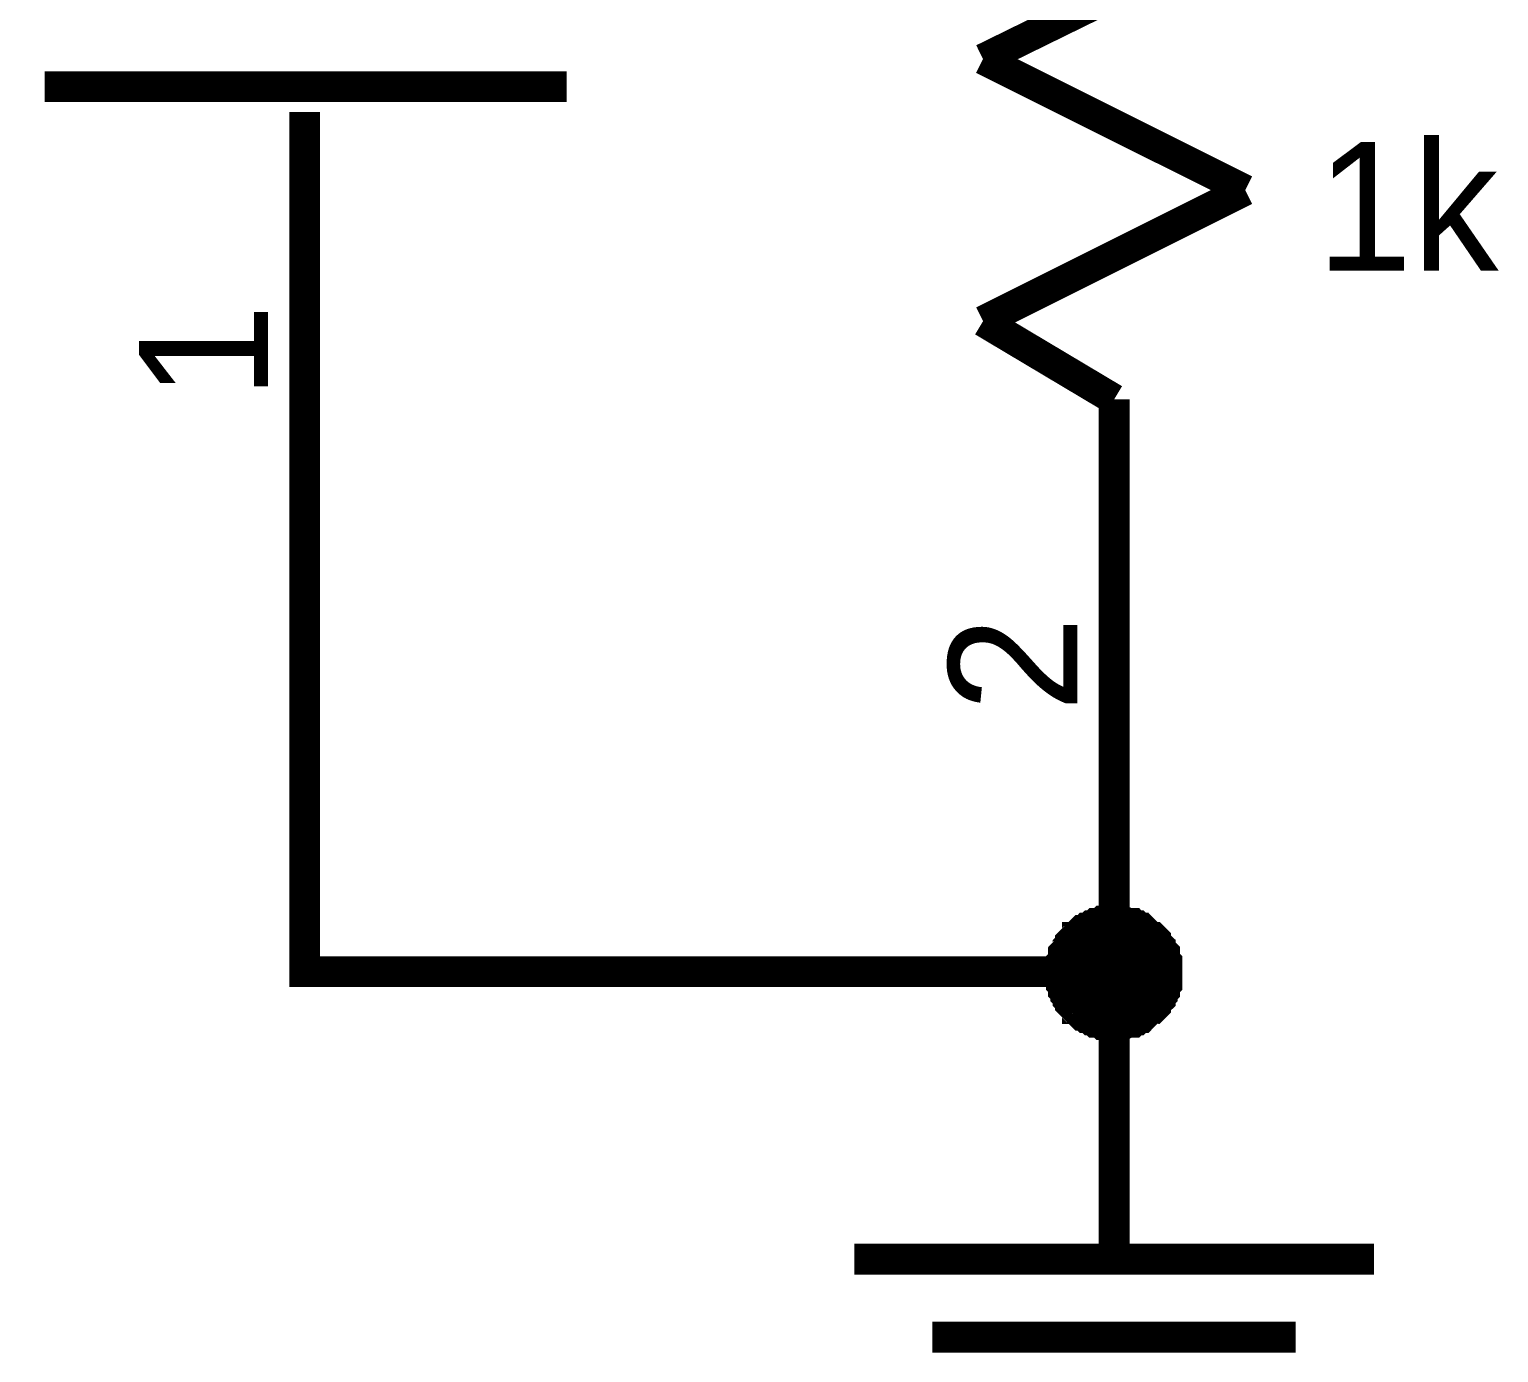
# Model space of a CAD drawing. Header units: millimetres. Extents: x 0 to 800, y 0 to 567.
# Drawn here: x 526.66 to 540.97, y 381.35 to 394.24 of the extents above; entities that cross this region are included whole.
import ezdxf

# ---------------------------------------------------------------- set-up
doc = ezdxf.new("R2010")
doc.units = ezdxf.units.MM
doc.layers.add('Sheet', color=255, linetype='Continuous')

msp = doc.modelspace()

# ---------------------------------------------------------------- linework, layer by layer
at = {"layer": 'Sheet'}
for points, const_width in [([(535.946, 393.95), (538.5, 395.204)], 0.3), ([(538.5, 392.673), (535.946, 393.95)], 0.3), ([(531.892, 393.681), (526.807, 393.681)], 0.3), ([(529.338, 393.434), (529.338, 391.911)], 0.3), ([(529.338, 393.434), (529.338, 393.188)], 0.3), ([(535.946, 391.396), (538.5, 392.673)], 0.3), ([(529.338, 391.911), (529.338, 385.057), (537.223, 385.057)], 0.3), ([(537.223, 390.634), (535.946, 391.396)], 0.3), ([(537.223, 390.634), (537.223, 385.55)], 0.3), ([(537.223, 390.634), (537.223, 389.873)], 0.3), ([(536.708, 385.057), (536.708, 385.08), (536.708, 385.102), (536.708, 385.124), (536.708, 385.147), (536.73, 385.169), (536.73, 385.192), (536.73, 385.236), (536.752, 385.259), (536.752, 385.259), (536.775, 385.281), (536.775, 385.304), (536.797, 385.326), (536.797, 385.348), (536.82, 385.371), (536.842, 385.393), (536.864, 385.393), (536.864, 385.416), (536.887, 385.438), (536.909, 385.46), (536.932, 385.46), (536.954, 385.483), (536.976, 385.483), (536.999, 385.505), (537.021, 385.505), (537.044, 385.528), (537.066, 385.528), (537.088, 385.528), (537.111, 385.55), (537.133, 385.55), (537.178, 385.55), (537.2, 385.55), (537.223, 385.55)], 0.3), ([(536.708, 385.057), (536.708, 385.08), (536.708, 385.102), (536.708, 385.124), (536.708, 385.147), (536.73, 385.169), (536.73, 385.192), (536.73, 385.236), (536.752, 385.259), (536.752, 385.259), (536.775, 385.281), (536.775, 385.304), (536.797, 385.326), (536.797, 385.348), (536.82, 385.371), (536.842, 385.393), (536.864, 385.393), (536.864, 385.416), (536.887, 385.438), (536.909, 385.46), (536.932, 385.46), (536.954, 385.483), (536.976, 385.483), (536.999, 385.505), (537.021, 385.505), (537.044, 385.528), (537.066, 385.528), (537.088, 385.528), (537.111, 385.55), (537.133, 385.55), (537.178, 385.55), (537.2, 385.55), (537.223, 385.55)], 0.3), ([(536.708, 385.057), (536.708, 385.08), (536.708, 385.102), (536.708, 385.124), (536.708, 385.147), (536.73, 385.169), (536.73, 385.192), (536.73, 385.236), (536.752, 385.259), (536.752, 385.259), (536.775, 385.281), (536.775, 385.304), (536.797, 385.326), (536.797, 385.348), (536.82, 385.371), (536.842, 385.393), (536.864, 385.393), (536.864, 385.416), (536.887, 385.438), (536.909, 385.46), (536.932, 385.46), (536.954, 385.483), (536.976, 385.483), (536.999, 385.505), (537.021, 385.505), (537.044, 385.528), (537.066, 385.528), (537.088, 385.528), (537.111, 385.55), (537.133, 385.55), (537.178, 385.55), (537.2, 385.55), (537.223, 385.55)], 0.3), ([(536.708, 385.057), (536.708, 385.08), (536.708, 385.102), (536.708, 385.124), (536.708, 385.147), (536.73, 385.169), (536.73, 385.192), (536.73, 385.236), (536.752, 385.259), (536.752, 385.259), (536.775, 385.281), (536.775, 385.304), (536.797, 385.326), (536.797, 385.348), (536.82, 385.371), (536.842, 385.393), (536.864, 385.393), (536.864, 385.416), (536.887, 385.438), (536.909, 385.46), (536.932, 385.46), (536.954, 385.483), (536.976, 385.483), (536.999, 385.505), (537.021, 385.505), (537.044, 385.528), (537.066, 385.528), (537.088, 385.528), (537.111, 385.55), (537.133, 385.55), (537.178, 385.55), (537.2, 385.55), (537.223, 385.55)], 0.3), ([(537.223, 385.55), (537.223, 385.057), (537.223, 384.788)], 0.3), ([(537.223, 385.55), (537.223, 385.55)], 0.3), ([(537.223, 385.55), (537.245, 385.55), (537.268, 385.55), (537.29, 385.55), (537.312, 385.55), (537.357, 385.528), (537.38, 385.528), (537.402, 385.528), (537.424, 385.505), (537.447, 385.505), (537.469, 385.483), (537.492, 385.483), (537.514, 385.46), (537.514, 385.46), (537.536, 385.438), (537.559, 385.416), (537.581, 385.393), (537.604, 385.393), (537.626, 385.371), (537.626, 385.348), (537.648, 385.326), (537.671, 385.304), (537.671, 385.281), (537.693, 385.259), (537.693, 385.259), (537.716, 385.236), (537.716, 385.192), (537.716, 385.169), (537.738, 385.147), (537.738, 385.124), (537.738, 385.102), (537.738, 385.08), (537.738, 385.057)], 0.3), ([(537.223, 385.55), (537.223, 385.55)], 0.3), ([(537.223, 385.55), (537.245, 385.55), (537.268, 385.55), (537.29, 385.55), (537.312, 385.55), (537.357, 385.528), (537.38, 385.528), (537.402, 385.528), (537.424, 385.505), (537.447, 385.505), (537.469, 385.483), (537.492, 385.483), (537.514, 385.46), (537.514, 385.46), (537.536, 385.438), (537.559, 385.416), (537.581, 385.393), (537.604, 385.393), (537.626, 385.371), (537.626, 385.348), (537.648, 385.326), (537.671, 385.304), (537.671, 385.281), (537.693, 385.259), (537.693, 385.259), (537.716, 385.236), (537.716, 385.192), (537.716, 385.169), (537.738, 385.147), (537.738, 385.124), (537.738, 385.102), (537.738, 385.08), (537.738, 385.057)], 0.3), ([(537.223, 385.55), (537.223, 385.55)], 0.3), ([(537.223, 385.55), (537.245, 385.55), (537.268, 385.55), (537.29, 385.55), (537.312, 385.55), (537.357, 385.528), (537.38, 385.528), (537.402, 385.528), (537.424, 385.505), (537.447, 385.505), (537.469, 385.483), (537.492, 385.483), (537.514, 385.46), (537.514, 385.46), (537.536, 385.438), (537.559, 385.416), (537.581, 385.393), (537.604, 385.393), (537.626, 385.371), (537.626, 385.348), (537.648, 385.326), (537.671, 385.304), (537.671, 385.281), (537.693, 385.259), (537.693, 385.259), (537.716, 385.236), (537.716, 385.192), (537.716, 385.169), (537.738, 385.147), (537.738, 385.124), (537.738, 385.102), (537.738, 385.08), (537.738, 385.057)], 0.3), ([(537.223, 385.55), (537.223, 385.55)], 0.3), ([(537.223, 385.55), (537.245, 385.55), (537.268, 385.55), (537.29, 385.55), (537.312, 385.55), (537.357, 385.528), (537.38, 385.528), (537.402, 385.528), (537.424, 385.505), (537.447, 385.505), (537.469, 385.483), (537.492, 385.483), (537.514, 385.46), (537.514, 385.46), (537.536, 385.438), (537.559, 385.416), (537.581, 385.393), (537.604, 385.393), (537.626, 385.371), (537.626, 385.348), (537.648, 385.326), (537.671, 385.304), (537.671, 385.281), (537.693, 385.259), (537.693, 385.259), (537.716, 385.236), (537.716, 385.192), (537.716, 385.169), (537.738, 385.147), (537.738, 385.124), (537.738, 385.102), (537.738, 385.08), (537.738, 385.057)], 0.3), ([(536.708, 385.057), (536.708, 385.08), (536.708, 385.102), (536.708, 385.124), (536.708, 385.147), (536.73, 385.169), (536.73, 385.192), (536.73, 385.236), (536.752, 385.259), (536.752, 385.259), (536.775, 385.281), (536.775, 385.304), (536.797, 385.326), (536.797, 385.348), (536.82, 385.371), (536.842, 385.393), (536.864, 385.393), (536.864, 385.416), (536.887, 385.438), (536.909, 385.46), (536.932, 385.46), (536.954, 385.483), (536.976, 385.483), (536.999, 385.505), (537.021, 385.505), (537.044, 385.528), (537.066, 385.528), (537.088, 385.528), (537.111, 385.55), (537.133, 385.55), (537.178, 385.55), (537.2, 385.55), (537.223, 385.55)], 0.0991), ([(536.708, 385.057), (536.708, 385.08), (536.708, 385.102), (536.708, 385.124), (536.708, 385.147), (536.73, 385.169), (536.73, 385.192), (536.73, 385.236), (536.752, 385.259), (536.752, 385.259), (536.775, 385.281), (536.775, 385.304), (536.797, 385.326), (536.797, 385.348), (536.82, 385.371), (536.842, 385.393), (536.864, 385.393), (536.864, 385.416), (536.887, 385.438), (536.909, 385.46), (536.932, 385.46), (536.954, 385.483), (536.976, 385.483), (536.999, 385.505), (537.021, 385.505), (537.044, 385.528), (537.066, 385.528), (537.088, 385.528), (537.111, 385.55), (537.133, 385.55), (537.178, 385.55), (537.2, 385.55), (537.223, 385.55)], 0.0991), ([(536.708, 385.057), (536.708, 385.08), (536.708, 385.102), (536.708, 385.124), (536.708, 385.147), (536.73, 385.169), (536.73, 385.192), (536.73, 385.236), (536.752, 385.259), (536.752, 385.259), (536.775, 385.281), (536.775, 385.304), (536.797, 385.326), (536.797, 385.348), (536.82, 385.371), (536.842, 385.393), (536.864, 385.393), (536.864, 385.416), (536.887, 385.438), (536.909, 385.46), (536.932, 385.46), (536.954, 385.483), (536.976, 385.483), (536.999, 385.505), (537.021, 385.505), (537.044, 385.528), (537.066, 385.528), (537.088, 385.528), (537.111, 385.55), (537.133, 385.55), (537.178, 385.55), (537.2, 385.55), (537.223, 385.55)], 0.0991), ([(536.708, 385.057), (536.708, 385.08), (536.708, 385.102), (536.708, 385.124), (536.708, 385.147), (536.73, 385.169), (536.73, 385.192), (536.73, 385.236), (536.752, 385.259), (536.752, 385.259), (536.775, 385.281), (536.775, 385.304), (536.797, 385.326), (536.797, 385.348), (536.82, 385.371), (536.842, 385.393), (536.864, 385.393), (536.864, 385.416), (536.887, 385.438), (536.909, 385.46), (536.932, 385.46), (536.954, 385.483), (536.976, 385.483), (536.999, 385.505), (537.021, 385.505), (537.044, 385.528), (537.066, 385.528), (537.088, 385.528), (537.111, 385.55), (537.133, 385.55), (537.178, 385.55), (537.2, 385.55), (537.223, 385.55)], 0.0991), ([(537.223, 385.55), (537.223, 385.55)], 0.0991), ([(537.223, 385.55), (537.245, 385.55), (537.268, 385.55), (537.29, 385.55), (537.312, 385.55), (537.357, 385.528), (537.38, 385.528), (537.402, 385.528), (537.424, 385.505), (537.447, 385.505), (537.469, 385.483), (537.492, 385.483), (537.514, 385.46), (537.514, 385.46), (537.536, 385.438), (537.559, 385.416), (537.581, 385.393), (537.604, 385.393), (537.626, 385.371), (537.626, 385.348), (537.648, 385.326), (537.671, 385.304), (537.671, 385.281), (537.693, 385.259), (537.693, 385.259), (537.716, 385.236), (537.716, 385.192), (537.716, 385.169), (537.738, 385.147), (537.738, 385.124), (537.738, 385.102), (537.738, 385.08), (537.738, 385.057)], 0.0991), ([(537.223, 385.55), (537.223, 385.55)], 0.0991), ([(537.223, 385.55), (537.245, 385.55), (537.268, 385.55), (537.29, 385.55), (537.312, 385.55), (537.357, 385.528), (537.38, 385.528), (537.402, 385.528), (537.424, 385.505), (537.447, 385.505), (537.469, 385.483), (537.492, 385.483), (537.514, 385.46), (537.514, 385.46), (537.536, 385.438), (537.559, 385.416), (537.581, 385.393), (537.604, 385.393), (537.626, 385.371), (537.626, 385.348), (537.648, 385.326), (537.671, 385.304), (537.671, 385.281), (537.693, 385.259), (537.693, 385.259), (537.716, 385.236), (537.716, 385.192), (537.716, 385.169), (537.738, 385.147), (537.738, 385.124), (537.738, 385.102), (537.738, 385.08), (537.738, 385.057)], 0.0991), ([(537.223, 385.55), (537.223, 385.55)], 0.0991), ([(537.223, 385.55), (537.245, 385.55), (537.268, 385.55), (537.29, 385.55), (537.312, 385.55), (537.357, 385.528), (537.38, 385.528), (537.402, 385.528), (537.424, 385.505), (537.447, 385.505), (537.469, 385.483), (537.492, 385.483), (537.514, 385.46), (537.514, 385.46), (537.536, 385.438), (537.559, 385.416), (537.581, 385.393), (537.604, 385.393), (537.626, 385.371), (537.626, 385.348), (537.648, 385.326), (537.671, 385.304), (537.671, 385.281), (537.693, 385.259), (537.693, 385.259), (537.716, 385.236), (537.716, 385.192), (537.716, 385.169), (537.738, 385.147), (537.738, 385.124), (537.738, 385.102), (537.738, 385.08), (537.738, 385.057)], 0.0991), ([(537.223, 385.55), (537.223, 385.55)], 0.0991), ([(537.223, 385.55), (537.245, 385.55), (537.268, 385.55), (537.29, 385.55), (537.312, 385.55), (537.357, 385.528), (537.38, 385.528), (537.402, 385.528), (537.424, 385.505), (537.447, 385.505), (537.469, 385.483), (537.492, 385.483), (537.514, 385.46), (537.514, 385.46), (537.536, 385.438), (537.559, 385.416), (537.581, 385.393), (537.604, 385.393), (537.626, 385.371), (537.626, 385.348), (537.648, 385.326), (537.671, 385.304), (537.671, 385.281), (537.693, 385.259), (537.693, 385.259), (537.716, 385.236), (537.716, 385.192), (537.716, 385.169), (537.738, 385.147), (537.738, 385.124), (537.738, 385.102), (537.738, 385.08), (537.738, 385.057)], 0.0991), ([(537.223, 384.542), (537.2, 384.542), (537.178, 384.542), (537.133, 384.542), (537.111, 384.542), (537.088, 384.564), (537.066, 384.564), (537.044, 384.564), (537.021, 384.587), (536.999, 384.587), (536.976, 384.609), (536.954, 384.609), (536.932, 384.632), (536.909, 384.632), (536.887, 384.654), (536.864, 384.676), (536.864, 384.699), (536.842, 384.699), (536.82, 384.721), (536.797, 384.744), (536.797, 384.766), (536.775, 384.788), (536.775, 384.811), (536.752, 384.833), (536.752, 384.856), (536.73, 384.878), (536.73, 384.9), (536.73, 384.923), (536.708, 384.945), (536.708, 384.968), (536.708, 385.012), (536.708, 385.035), (536.708, 385.057)], 0.3), ([(536.708, 385.057), (536.708, 385.057)], 0.3), ([(537.223, 384.542), (537.2, 384.542), (537.178, 384.542), (537.133, 384.542), (537.111, 384.542), (537.088, 384.564), (537.066, 384.564), (537.044, 384.564), (537.021, 384.587), (536.999, 384.587), (536.976, 384.609), (536.954, 384.609), (536.932, 384.632), (536.909, 384.632), (536.887, 384.654), (536.864, 384.676), (536.864, 384.699), (536.842, 384.699), (536.82, 384.721), (536.797, 384.744), (536.797, 384.766), (536.775, 384.788), (536.775, 384.811), (536.752, 384.833), (536.752, 384.856), (536.73, 384.878), (536.73, 384.9), (536.73, 384.923), (536.708, 384.945), (536.708, 384.968), (536.708, 385.012), (536.708, 385.035), (536.708, 385.057)], 0.3), ([(536.708, 385.057), (536.708, 385.057)], 0.3), ([(537.223, 384.542), (537.2, 384.542), (537.178, 384.542), (537.133, 384.542), (537.111, 384.542), (537.088, 384.564), (537.066, 384.564), (537.044, 384.564), (537.021, 384.587), (536.999, 384.587), (536.976, 384.609), (536.954, 384.609), (536.932, 384.632), (536.909, 384.632), (536.887, 384.654), (536.864, 384.676), (536.864, 384.699), (536.842, 384.699), (536.82, 384.721), (536.797, 384.744), (536.797, 384.766), (536.775, 384.788), (536.775, 384.811), (536.752, 384.833), (536.752, 384.856), (536.73, 384.878), (536.73, 384.9), (536.73, 384.923), (536.708, 384.945), (536.708, 384.968), (536.708, 385.012), (536.708, 385.035), (536.708, 385.057)], 0.3), ([(536.708, 385.057), (536.708, 385.057)], 0.3), ([(537.223, 384.542), (537.2, 384.542), (537.178, 384.542), (537.133, 384.542), (537.111, 384.542), (537.088, 384.564), (537.066, 384.564), (537.044, 384.564), (537.021, 384.587), (536.999, 384.587), (536.976, 384.609), (536.954, 384.609), (536.932, 384.632), (536.909, 384.632), (536.887, 384.654), (536.864, 384.676), (536.864, 384.699), (536.842, 384.699), (536.82, 384.721), (536.797, 384.744), (536.797, 384.766), (536.775, 384.788), (536.775, 384.811), (536.752, 384.833), (536.752, 384.856), (536.73, 384.878), (536.73, 384.9), (536.73, 384.923), (536.708, 384.945), (536.708, 384.968), (536.708, 385.012), (536.708, 385.035), (536.708, 385.057)], 0.3), ([(536.708, 385.057), (536.708, 385.057)], 0.3), ([(537.223, 384.542), (537.2, 384.542), (537.178, 384.542), (537.133, 384.542), (537.111, 384.542), (537.088, 384.564), (537.066, 384.564), (537.044, 384.564), (537.021, 384.587), (536.999, 384.587), (536.976, 384.609), (536.954, 384.609), (536.932, 384.632), (536.909, 384.632), (536.887, 384.654), (536.864, 384.676), (536.864, 384.699), (536.842, 384.699), (536.82, 384.721), (536.797, 384.744), (536.797, 384.766), (536.775, 384.788), (536.775, 384.811), (536.752, 384.833), (536.752, 384.856), (536.73, 384.878), (536.73, 384.9), (536.73, 384.923), (536.708, 384.945), (536.708, 384.968), (536.708, 385.012), (536.708, 385.035), (536.708, 385.057)], 0.0991), ([(536.708, 385.057), (536.708, 385.057)], 0.0991), ([(537.223, 384.542), (537.2, 384.542), (537.178, 384.542), (537.133, 384.542), (537.111, 384.542), (537.088, 384.564), (537.066, 384.564), (537.044, 384.564), (537.021, 384.587), (536.999, 384.587), (536.976, 384.609), (536.954, 384.609), (536.932, 384.632), (536.909, 384.632), (536.887, 384.654), (536.864, 384.676), (536.864, 384.699), (536.842, 384.699), (536.82, 384.721), (536.797, 384.744), (536.797, 384.766), (536.775, 384.788), (536.775, 384.811), (536.752, 384.833), (536.752, 384.856), (536.73, 384.878), (536.73, 384.9), (536.73, 384.923), (536.708, 384.945), (536.708, 384.968), (536.708, 385.012), (536.708, 385.035), (536.708, 385.057)], 0.0991), ([(536.708, 385.057), (536.708, 385.057)], 0.0991), ([(537.223, 384.542), (537.2, 384.542), (537.178, 384.542), (537.133, 384.542), (537.111, 384.542), (537.088, 384.564), (537.066, 384.564), (537.044, 384.564), (537.021, 384.587), (536.999, 384.587), (536.976, 384.609), (536.954, 384.609), (536.932, 384.632), (536.909, 384.632), (536.887, 384.654), (536.864, 384.676), (536.864, 384.699), (536.842, 384.699), (536.82, 384.721), (536.797, 384.744), (536.797, 384.766), (536.775, 384.788), (536.775, 384.811), (536.752, 384.833), (536.752, 384.856), (536.73, 384.878), (536.73, 384.9), (536.73, 384.923), (536.708, 384.945), (536.708, 384.968), (536.708, 385.012), (536.708, 385.035), (536.708, 385.057)], 0.0991), ([(536.708, 385.057), (536.708, 385.057)], 0.0991), ([(537.223, 384.542), (537.2, 384.542), (537.178, 384.542), (537.133, 384.542), (537.111, 384.542), (537.088, 384.564), (537.066, 384.564), (537.044, 384.564), (537.021, 384.587), (536.999, 384.587), (536.976, 384.609), (536.954, 384.609), (536.932, 384.632), (536.909, 384.632), (536.887, 384.654), (536.864, 384.676), (536.864, 384.699), (536.842, 384.699), (536.82, 384.721), (536.797, 384.744), (536.797, 384.766), (536.775, 384.788), (536.775, 384.811), (536.752, 384.833), (536.752, 384.856), (536.73, 384.878), (536.73, 384.9), (536.73, 384.923), (536.708, 384.945), (536.708, 384.968), (536.708, 385.012), (536.708, 385.035), (536.708, 385.057)], 0.0991), ([(536.708, 385.057), (536.708, 385.057)], 0.0991), ([(537.738, 385.057), (537.738, 385.035), (537.738, 385.012), (537.738, 384.968), (537.738, 384.945), (537.716, 384.923), (537.716, 384.9), (537.716, 384.878), (537.693, 384.856), (537.693, 384.833), (537.671, 384.811), (537.671, 384.788), (537.648, 384.766), (537.626, 384.744), (537.626, 384.721), (537.604, 384.699), (537.581, 384.699), (537.559, 384.676), (537.536, 384.654), (537.514, 384.632), (537.514, 384.632), (537.492, 384.609), (537.469, 384.609), (537.447, 384.587), (537.424, 384.587), (537.402, 384.564), (537.38, 384.564), (537.357, 384.564), (537.312, 384.542), (537.29, 384.542), (537.268, 384.542), (537.245, 384.542), (537.223, 384.542)], 0.3), ([(537.738, 385.057), (537.738, 385.035), (537.738, 385.012), (537.738, 384.968), (537.738, 384.945), (537.716, 384.923), (537.716, 384.9), (537.716, 384.878), (537.693, 384.856), (537.693, 384.833), (537.671, 384.811), (537.671, 384.788), (537.648, 384.766), (537.626, 384.744), (537.626, 384.721), (537.604, 384.699), (537.581, 384.699), (537.559, 384.676), (537.536, 384.654), (537.514, 384.632), (537.514, 384.632), (537.492, 384.609), (537.469, 384.609), (537.447, 384.587), (537.424, 384.587), (537.402, 384.564), (537.38, 384.564), (537.357, 384.564), (537.312, 384.542), (537.29, 384.542), (537.268, 384.542), (537.245, 384.542), (537.223, 384.542)], 0.3), ([(537.738, 385.057), (537.738, 385.035), (537.738, 385.012), (537.738, 384.968), (537.738, 384.945), (537.716, 384.923), (537.716, 384.9), (537.716, 384.878), (537.693, 384.856), (537.693, 384.833), (537.671, 384.811), (537.671, 384.788), (537.648, 384.766), (537.626, 384.744), (537.626, 384.721), (537.604, 384.699), (537.581, 384.699), (537.559, 384.676), (537.536, 384.654), (537.514, 384.632), (537.514, 384.632), (537.492, 384.609), (537.469, 384.609), (537.447, 384.587), (537.424, 384.587), (537.402, 384.564), (537.38, 384.564), (537.357, 384.564), (537.312, 384.542), (537.29, 384.542), (537.268, 384.542), (537.245, 384.542), (537.223, 384.542)], 0.3), ([(537.738, 385.057), (537.738, 385.035), (537.738, 385.012), (537.738, 384.968), (537.738, 384.945), (537.716, 384.923), (537.716, 384.9), (537.716, 384.878), (537.693, 384.856), (537.693, 384.833), (537.671, 384.811), (537.671, 384.788), (537.648, 384.766), (537.626, 384.744), (537.626, 384.721), (537.604, 384.699), (537.581, 384.699), (537.559, 384.676), (537.536, 384.654), (537.514, 384.632), (537.514, 384.632), (537.492, 384.609), (537.469, 384.609), (537.447, 384.587), (537.424, 384.587), (537.402, 384.564), (537.38, 384.564), (537.357, 384.564), (537.312, 384.542), (537.29, 384.542), (537.268, 384.542), (537.245, 384.542), (537.223, 384.542)], 0.3), ([(537.738, 385.057), (537.738, 385.035), (537.738, 385.012), (537.738, 384.968), (537.738, 384.945), (537.716, 384.923), (537.716, 384.9), (537.716, 384.878), (537.693, 384.856), (537.693, 384.833), (537.671, 384.811), (537.671, 384.788), (537.648, 384.766), (537.626, 384.744), (537.626, 384.721), (537.604, 384.699), (537.581, 384.699), (537.559, 384.676), (537.536, 384.654), (537.514, 384.632), (537.514, 384.632), (537.492, 384.609), (537.469, 384.609), (537.447, 384.587), (537.424, 384.587), (537.402, 384.564), (537.38, 384.564), (537.357, 384.564), (537.312, 384.542), (537.29, 384.542), (537.268, 384.542), (537.245, 384.542), (537.223, 384.542)], 0.0991), ([(537.738, 385.057), (537.738, 385.035), (537.738, 385.012), (537.738, 384.968), (537.738, 384.945), (537.716, 384.923), (537.716, 384.9), (537.716, 384.878), (537.693, 384.856), (537.693, 384.833), (537.671, 384.811), (537.671, 384.788), (537.648, 384.766), (537.626, 384.744), (537.626, 384.721), (537.604, 384.699), (537.581, 384.699), (537.559, 384.676), (537.536, 384.654), (537.514, 384.632), (537.514, 384.632), (537.492, 384.609), (537.469, 384.609), (537.447, 384.587), (537.424, 384.587), (537.402, 384.564), (537.38, 384.564), (537.357, 384.564), (537.312, 384.542), (537.29, 384.542), (537.268, 384.542), (537.245, 384.542), (537.223, 384.542)], 0.0991), ([(537.738, 385.057), (537.738, 385.035), (537.738, 385.012), (537.738, 384.968), (537.738, 384.945), (537.716, 384.923), (537.716, 384.9), (537.716, 384.878), (537.693, 384.856), (537.693, 384.833), (537.671, 384.811), (537.671, 384.788), (537.648, 384.766), (537.626, 384.744), (537.626, 384.721), (537.604, 384.699), (537.581, 384.699), (537.559, 384.676), (537.536, 384.654), (537.514, 384.632), (537.514, 384.632), (537.492, 384.609), (537.469, 384.609), (537.447, 384.587), (537.424, 384.587), (537.402, 384.564), (537.38, 384.564), (537.357, 384.564), (537.312, 384.542), (537.29, 384.542), (537.268, 384.542), (537.245, 384.542), (537.223, 384.542)], 0.0991), ([(537.738, 385.057), (537.738, 385.035), (537.738, 385.012), (537.738, 384.968), (537.738, 384.945), (537.716, 384.923), (537.716, 384.9), (537.716, 384.878), (537.693, 384.856), (537.693, 384.833), (537.671, 384.811), (537.671, 384.788), (537.648, 384.766), (537.626, 384.744), (537.626, 384.721), (537.604, 384.699), (537.581, 384.699), (537.559, 384.676), (537.536, 384.654), (537.514, 384.632), (537.514, 384.632), (537.492, 384.609), (537.469, 384.609), (537.447, 384.587), (537.424, 384.587), (537.402, 384.564), (537.38, 384.564), (537.357, 384.564), (537.312, 384.542), (537.29, 384.542), (537.268, 384.542), (537.245, 384.542), (537.223, 384.542)], 0.0991), ([(537.738, 385.057), (537.738, 385.057), (537.738, 385.057), (537.738, 385.057), (537.738, 385.057), (537.738, 385.057), (537.738, 385.057), (537.738, 385.057), (537.738, 385.057), (537.738, 385.057), (537.738, 385.057), (537.738, 385.057), (537.738, 385.057), (537.738, 385.057), (537.738, 385.057), (537.738, 385.057), (537.738, 385.057), (537.738, 385.057), (537.738, 385.057), (537.738, 385.057), (537.738, 385.057), (537.738, 385.057), (537.738, 385.057), (537.738, 385.057), (537.738, 385.057), (537.738, 385.057), (537.738, 385.057), (537.738, 385.057), (537.738, 385.057), (537.738, 385.057), (537.738, 385.057), (537.738, 385.057), (537.738, 385.057)], 0.3), ([(537.738, 385.057), (537.738, 385.057)], 0.3), ([(537.738, 385.057), (537.738, 385.057), (537.738, 385.057), (537.738, 385.057), (537.738, 385.057), (537.738, 385.057), (537.738, 385.057), (537.738, 385.057), (537.738, 385.057), (537.738, 385.057), (537.738, 385.057), (537.738, 385.057), (537.738, 385.057), (537.738, 385.057), (537.738, 385.057), (537.738, 385.057), (537.738, 385.057), (537.738, 385.057), (537.738, 385.057), (537.738, 385.057), (537.738, 385.057), (537.738, 385.057), (537.738, 385.057), (537.738, 385.057), (537.738, 385.057), (537.738, 385.057), (537.738, 385.057), (537.738, 385.057), (537.738, 385.057), (537.738, 385.057), (537.738, 385.057), (537.738, 385.057), (537.738, 385.057)], 0.3), ([(537.738, 385.057), (537.738, 385.057)], 0.3), ([(537.738, 385.057), (537.738, 385.057), (537.738, 385.057), (537.738, 385.057), (537.738, 385.057), (537.738, 385.057), (537.738, 385.057), (537.738, 385.057), (537.738, 385.057), (537.738, 385.057), (537.738, 385.057), (537.738, 385.057), (537.738, 385.057), (537.738, 385.057), (537.738, 385.057), (537.738, 385.057), (537.738, 385.057), (537.738, 385.057), (537.738, 385.057), (537.738, 385.057), (537.738, 385.057), (537.738, 385.057), (537.738, 385.057), (537.738, 385.057), (537.738, 385.057), (537.738, 385.057), (537.738, 385.057), (537.738, 385.057), (537.738, 385.057), (537.738, 385.057), (537.738, 385.057), (537.738, 385.057), (537.738, 385.057)], 0.3), ([(537.738, 385.057), (537.738, 385.057)], 0.3), ([(537.738, 385.057), (537.738, 385.057), (537.738, 385.057), (537.738, 385.057), (537.738, 385.057), (537.738, 385.057), (537.738, 385.057), (537.738, 385.057), (537.738, 385.057), (537.738, 385.057), (537.738, 385.057), (537.738, 385.057), (537.738, 385.057), (537.738, 385.057), (537.738, 385.057), (537.738, 385.057), (537.738, 385.057), (537.738, 385.057), (537.738, 385.057), (537.738, 385.057), (537.738, 385.057), (537.738, 385.057), (537.738, 385.057), (537.738, 385.057), (537.738, 385.057), (537.738, 385.057), (537.738, 385.057), (537.738, 385.057), (537.738, 385.057), (537.738, 385.057), (537.738, 385.057), (537.738, 385.057), (537.738, 385.057)], 0.3), ([(537.738, 385.057), (537.738, 385.057)], 0.3), ([(537.738, 385.057), (537.738, 385.057), (537.738, 385.057), (537.738, 385.057), (537.738, 385.057), (537.738, 385.057), (537.738, 385.057), (537.738, 385.057), (537.738, 385.057), (537.738, 385.057), (537.738, 385.057), (537.738, 385.057), (537.738, 385.057), (537.738, 385.057), (537.738, 385.057), (537.738, 385.057), (537.738, 385.057), (537.738, 385.057), (537.738, 385.057), (537.738, 385.057), (537.738, 385.057), (537.738, 385.057), (537.738, 385.057), (537.738, 385.057), (537.738, 385.057), (537.738, 385.057), (537.738, 385.057), (537.738, 385.057), (537.738, 385.057), (537.738, 385.057), (537.738, 385.057), (537.738, 385.057), (537.738, 385.057)], 0.0991), ([(537.738, 385.057), (537.738, 385.057)], 0.0991), ([(537.738, 385.057), (537.738, 385.057), (537.738, 385.057), (537.738, 385.057), (537.738, 385.057), (537.738, 385.057), (537.738, 385.057), (537.738, 385.057), (537.738, 385.057), (537.738, 385.057), (537.738, 385.057), (537.738, 385.057), (537.738, 385.057), (537.738, 385.057), (537.738, 385.057), (537.738, 385.057), (537.738, 385.057), (537.738, 385.057), (537.738, 385.057), (537.738, 385.057), (537.738, 385.057), (537.738, 385.057), (537.738, 385.057), (537.738, 385.057), (537.738, 385.057), (537.738, 385.057), (537.738, 385.057), (537.738, 385.057), (537.738, 385.057), (537.738, 385.057), (537.738, 385.057), (537.738, 385.057), (537.738, 385.057)], 0.0991), ([(537.738, 385.057), (537.738, 385.057)], 0.0991), ([(537.738, 385.057), (537.738, 385.057), (537.738, 385.057), (537.738, 385.057), (537.738, 385.057), (537.738, 385.057), (537.738, 385.057), (537.738, 385.057), (537.738, 385.057), (537.738, 385.057), (537.738, 385.057), (537.738, 385.057), (537.738, 385.057), (537.738, 385.057), (537.738, 385.057), (537.738, 385.057), (537.738, 385.057), (537.738, 385.057), (537.738, 385.057), (537.738, 385.057), (537.738, 385.057), (537.738, 385.057), (537.738, 385.057), (537.738, 385.057), (537.738, 385.057), (537.738, 385.057), (537.738, 385.057), (537.738, 385.057), (537.738, 385.057), (537.738, 385.057), (537.738, 385.057), (537.738, 385.057), (537.738, 385.057)], 0.0991), ([(537.738, 385.057), (537.738, 385.057)], 0.0991), ([(537.738, 385.057), (537.738, 385.057), (537.738, 385.057), (537.738, 385.057), (537.738, 385.057), (537.738, 385.057), (537.738, 385.057), (537.738, 385.057), (537.738, 385.057), (537.738, 385.057), (537.738, 385.057), (537.738, 385.057), (537.738, 385.057), (537.738, 385.057), (537.738, 385.057), (537.738, 385.057), (537.738, 385.057), (537.738, 385.057), (537.738, 385.057), (537.738, 385.057), (537.738, 385.057), (537.738, 385.057), (537.738, 385.057), (537.738, 385.057), (537.738, 385.057), (537.738, 385.057), (537.738, 385.057), (537.738, 385.057), (537.738, 385.057), (537.738, 385.057), (537.738, 385.057), (537.738, 385.057), (537.738, 385.057)], 0.0991), ([(537.738, 385.057), (537.738, 385.057)], 0.0991), ([(537.223, 384.788), (537.223, 382.257)], 0.3), ([(534.692, 382.257), (539.754, 382.257)], 0.3), ([(535.453, 381.496), (538.992, 381.496)], 0.3)]:
    msp.add_lwpolyline(points, dxfattribs=dict(at, const_width=const_width))
at = {"layer": 'Sheet', "const_width": 0.508}
msp.add_lwpolyline([(536.956, 385.064, 1), (537.464, 385.064, 1)], format="xyb", close=True, dxfattribs=at)

# ---------------------------------------------------------------- texts
at = {"layer": 'Sheet'}
msp.add_text('1k', height=1.2543, dxfattribs=at).set_placement((539.194, 391.889))
for s, p in [('1', (528.98, 390.634)), ('2', (536.864, 387.588))]:
    msp.add_text(s, height=1.254, rotation=90, dxfattribs=at).set_placement(p)

doc.saveas('drawing.dxf')
